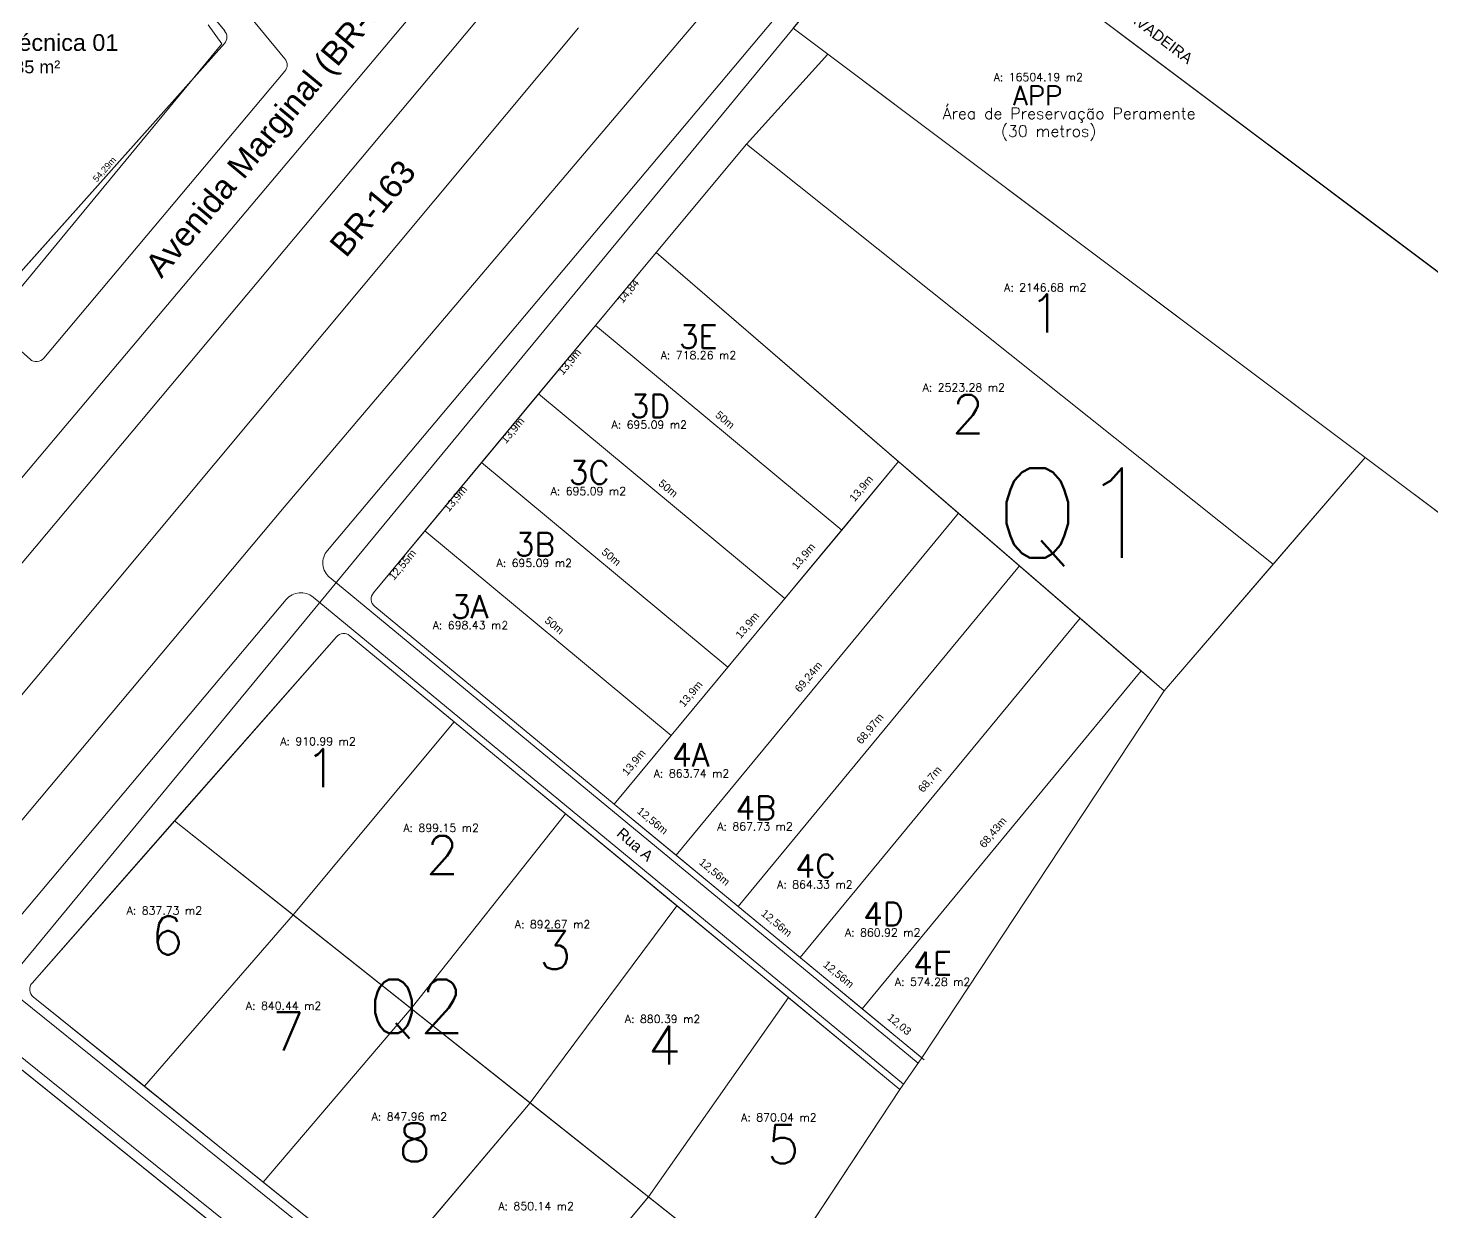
# Model space of a CAD drawing. Header units: metres. Extents: x 3808 to 8215, y 2374 to 6187.
# Drawn here: x 5863.4 to 6082.6, y 3297.6 to 3482.5 of the extents above; entities that cross this region are included whole.
import ezdxf
from ezdxf.enums import TextEntityAlignment as Align

# ---------------------------------------------------------------- set-up
doc = ezdxf.new("R2010")
doc.units = ezdxf.units.M
doc.linetypes.add('DASHDOTTED', pattern=[0.2, 0.1, -0.05, 0, -0.05])
for name, color, linetype in [('0 - MEIO FIO 2', 251, 'Continuous'), ('Calçada', 8, 'Continuous'), ('COTAS', 7, 'Continuous'), ('Destinação', 7, 'Continuous'), ('ESPECARQ', 7, 'Continuous'), ('Nome das Ruas', 7, 'Continuous'), ('Nº. quadra', 7, 'Continuous'), ('Poligonal_1a_Ordem', 7, 'Continuous'), ('quadras', 7, 'Continuous'), ('Quadras_Identificação', 7, 'Continuous'), ('REG60-100', 7, 'Continuous'), ('UNIDADE', 7, 'Continuous')]:
    doc.layers.add(name, color=color, linetype=linetype)
for name, color, linetype, lineweight in [('EL', 40, 'Continuous', 5), ('Lotes_Boundary', 7, 'Continuous', 30), ('MF', 32, 'Continuous', 30), ('Nome_Ruas', 7, 'Continuous', 0)]:
    doc.layers.add(name, color=color, linetype=linetype, lineweight=lineweight)
doc.layers.get('UNIDADE').off()
doc.styles.add('Arial', font='arial.ttf')
doc.styles.add('REGUA100', font='arial.ttf')
doc.styles.add('REGUA60', font='romans.shx', dxfattribs={"width": 1.4})
doc.dimstyles.new('Arqui_3D', dxfattribs={"dimtxt": 1.2, "dimasz": 2.5, "dimexe": 2, "dimexo": 3, "dimgap": 0.98, "dimtad": 1, "dimtoh": 1, "dimrnd": 0.005, "dimtxsty": 'Arial', "dimblk": 'NONE', "dimcen": 0, "dimdle": 4, "dimse1": 1, "dimse2": 1, "dimsd1": 1, "dimsd2": 1, "dimclrt": 256, "dimaunit": 1, "dimadec": 0, "dimazin": 0, "dimtfac": 1, "dimtmove": 2, "dimatfit": 2, "dimldrblk": 'NONE', "dimfxl": 1, "dimtolj": 1, "dimtzin": 0, "dimarcsym": 0})
doc.dimstyles.new('Copy(2) of ISO-25', dxfattribs={"dimtxt": 1, "dimasz": 2.5, "dimexe": 1.25, "dimexo": 0.625, "dimgap": 0.2, "dimtad": 1, "dimtoh": 1, "dimlfac": 1, "dimzin": 1, "dimtxsty": 'Arial', "dimblk": 'NONE', "dimcen": 0, "dimse1": 1, "dimse2": 1, "dimsd1": 1, "dimsd2": 1, "dimclrt": 256, "dimaunit": 1, "dimadec": 3, "dimazin": 0, "dimtfac": 1, "dimtmove": 0, "dimatfit": 3, "dimldrblk": 'NONE', "dimfxl": 1, "dimtolj": 1, "dimtzin": 0, "dimarcsym": 0})

# ---------------------------------------------------------------- blocks, each defined once
blk = doc.blocks.new('*D8037')
at = {"layer": 'Defpoints', "color": 0, "linetype": 'Continuous', "transparency": 16777216}
for p in [(5894.01, 3480.06), (5894.01, 3480.06), (5857.87, 3439.54)]:
    blk.add_point(p, dxfattribs=at)
at = {"layer": 'COTAS', "linetype": 'Continuous', "lineweight": 5, "transparency": 16777216, "insert": (5875.34, 3460.33), "char_height": 1, "attachment_point": 5, "rotation": 48.2634, "style": 'Arial'}
blk.add_mtext('\\A1;54,29m', dxfattribs=at)
blk = doc.blocks.new('_None')
blk = doc.blocks.new('*D8040')
at = {"layer": 'Defpoints', "color": 0, "linetype": 'Continuous', "transparency": 16777216}
for p in [(5863.37, 3519.31), (5894.05, 3482.01), (5892.36, 3480.62)]:
    blk.add_point(p, dxfattribs=at)
at = {"layer": 'COTAS', "linetype": 'Continuous', "lineweight": 5, "transparency": 16777216, "insert": (5877.64, 3499.78), "char_height": 1, "attachment_point": 5, "rotation": 309.4393, "style": 'Arial'}
blk.add_mtext('\\A1;48,30m', dxfattribs=at)
blk = doc.blocks.new('INDUNI1')
at = {"color": 0, "lineweight": 0, "style": 'REGUA100', "width": 1.4, "flags": 8}
for tag, p in [('NOME1', (0, 0)), ('NOME2', (0, -4.3))]:
    blk.add_attdef(tag, text='', height=2.5, dxfattribs=at).set_placement(p, align=Align.CENTER)
at = {"layer": 'ESPECARQ', "color": 3, "lineweight": 0, "style": 'REGUA60', "width": 1.4}
blk.add_attdef('AREA', text='', height=25, dxfattribs=at).set_placement((0, -7.8), align=Align.CENTER)
at = {"layer": 'ESPECARQ', "lineweight": 0, "style": 'REGUA60', "width": 1.4, "flags": 8}
for tag, p in [('REVPAR', (0, -12.8)), ('PEDIR', (0, -15.3)), ('PISO', (0, -10.3))]:
    blk.add_attdef(tag, text='', height=1.5, dxfattribs=at).set_placement(p, align=Align.CENTER)
blk = doc.blocks.new('*D10836')
at = {"layer": 'Defpoints', "color": 0, "transparency": 16777216}
for p in [(5925.3, 3403.93), (5927.21, 3402.35), (5917.28, 3394.28)]:
    blk.add_point(p, dxfattribs=at)
at = {"layer": 'Lotes_Boundary', "lineweight": 5, "transparency": 16777216, "insert": (5921.89, 3398.6), "char_height": 1.2, "attachment_point": 5, "rotation": 50.2962, "style": 'Arial'}
blk.add_mtext('\\A1;12,55m', dxfattribs=at)
blk = doc.blocks.new('*D10837')
at = {"layer": 'Defpoints', "color": 0, "transparency": 16777216}
for p in [(5934.18, 3414.63), (5935.92, 3413.18), (5925.3, 3403.93)]:
    blk.add_point(p, dxfattribs=at)
at = {"layer": 'Lotes_Boundary', "lineweight": 5, "transparency": 16777216, "insert": (5930.17, 3408.92), "char_height": 1.2, "attachment_point": 5, "rotation": 50.2962, "style": 'Arial'}
blk.add_mtext('\\A1;13,9m', dxfattribs=at)
blk = doc.blocks.new('*D10838')
at = {"layer": 'Defpoints', "color": 0, "transparency": 16777216}
for p in [(5943.06, 3425.33), (5944.84, 3423.85), (5934.18, 3414.63)]:
    blk.add_point(p, dxfattribs=at)
at = {"layer": 'Lotes_Boundary', "lineweight": 5, "transparency": 16777216, "insert": (5939.09, 3419.58), "char_height": 1.2, "attachment_point": 5, "rotation": 50.2962, "style": 'Arial'}
blk.add_mtext('\\A1;13,9m', dxfattribs=at)
blk = doc.blocks.new('*D10839')
at = {"layer": 'Defpoints', "color": 0, "transparency": 16777216}
for p in [(5951.94, 3436.02), (5953.72, 3434.54), (5943.06, 3425.33)]:
    blk.add_point(p, dxfattribs=at)
at = {"layer": 'Lotes_Boundary', "lineweight": 5, "transparency": 16777216, "insert": (5947.97, 3430.28), "char_height": 1.2, "attachment_point": 5, "rotation": 50.2962, "style": 'Arial'}
blk.add_mtext('\\A1;13,9m', dxfattribs=at)
blk = doc.blocks.new('*D10840')
at = {"layer": 'Defpoints', "color": 0, "transparency": 16777216}
for p in [(5961.41, 3447.43), (5963.2, 3445.94), (5951.94, 3436.02)]:
    blk.add_point(p, dxfattribs=at)
at = {"layer": 'Lotes_Boundary', "lineweight": 5, "transparency": 16777216, "insert": (5957.16, 3441.32), "char_height": 1.2, "attachment_point": 5, "rotation": 50.2962, "style": 'Arial'}
blk.add_mtext('\\A1;14,84', dxfattribs=at)
blk = doc.blocks.new('*D10841')
at = {"layer": 'Defpoints', "color": 0, "transparency": 16777216}
for p in [(5963.76, 3371.99), (5954.88, 3361.3), (5954.88, 3361.3)]:
    blk.add_point(p, dxfattribs=at)
at = {"layer": 'Lotes_Boundary', "lineweight": 5, "transparency": 16777216, "insert": (5958.02, 3367.73), "char_height": 1.2, "attachment_point": 5, "rotation": 50.2962, "style": 'Arial'}
blk.add_mtext('\\A1;13,9m', dxfattribs=at)
blk = doc.blocks.new('*D10842')
at = {"layer": 'Defpoints', "color": 0, "transparency": 16777216}
for p in [(5972.65, 3382.69), (5963.76, 3371.99), (5963.76, 3371.99)]:
    blk.add_point(p, dxfattribs=at)
at = {"layer": 'Lotes_Boundary', "lineweight": 5, "transparency": 16777216, "insert": (5966.9, 3378.43), "char_height": 1.2, "attachment_point": 5, "rotation": 50.2962, "style": 'Arial'}
blk.add_mtext('\\A1;13,9m', dxfattribs=at)
blk = doc.blocks.new('*D10843')
at = {"layer": 'Defpoints', "color": 0, "transparency": 16777216}
for p in [(5981.53, 3393.38), (5972.62, 3382.71), (5972.65, 3382.69)]:
    blk.add_point(p, dxfattribs=at)
at = {"layer": 'Lotes_Boundary', "lineweight": 5, "transparency": 16777216, "insert": (5975.75, 3389.14), "char_height": 1.2, "attachment_point": 5, "rotation": 50.2962, "style": 'Arial'}
blk.add_mtext('\\A1;13,9m', dxfattribs=at)
blk = doc.blocks.new('*D10844')
at = {"layer": 'Defpoints', "color": 0, "transparency": 16777216}
for p in [(5990.41, 3404.08), (5981.39, 3393.5), (5981.53, 3393.38)]:
    blk.add_point(p, dxfattribs=at)
at = {"layer": 'Lotes_Boundary', "lineweight": 5, "transparency": 16777216, "insert": (5984.52, 3399.93), "char_height": 1.2, "attachment_point": 5, "rotation": 50.2962, "style": 'Arial'}
blk.add_mtext('\\A1;13,9m', dxfattribs=at)
blk = doc.blocks.new('*D10845')
at = {"layer": 'Defpoints', "color": 0, "transparency": 16777216}
for p in [(5999.29, 3414.78), (5990.41, 3404.08), (5990.41, 3404.08)]:
    blk.add_point(p, dxfattribs=at)
at = {"layer": 'Lotes_Boundary', "lineweight": 5, "transparency": 16777216, "insert": (5993.54, 3410.51), "char_height": 1.2, "attachment_point": 5, "rotation": 50.2962, "style": 'Arial'}
blk.add_mtext('\\A1;13,9m', dxfattribs=at)
blk = doc.blocks.new('*D10846')
at = {"layer": 'Defpoints', "color": 0, "transparency": 16777216}
for p in [(5954.88, 3361.3), (5954.88, 3361.3), (5964.57, 3353.31)]:
    blk.add_point(p, dxfattribs=at)
at = {"layer": 'Lotes_Boundary', "lineweight": 5, "transparency": 16777216, "insert": (5960.81, 3358.61), "char_height": 1.2, "attachment_point": 5, "rotation": 320.4714, "style": 'Arial'}
blk.add_mtext('\\A1;12,56m', dxfattribs=at)
blk = doc.blocks.new('*D10847')
at = {"layer": 'Defpoints', "color": 0, "transparency": 16777216}
for p in [(5964.57, 3353.31), (5974.25, 3345.31), (5974.25, 3345.31)]:
    blk.add_point(p, dxfattribs=at)
at = {"layer": 'Lotes_Boundary', "lineweight": 5, "transparency": 16777216, "insert": (5970.49, 3350.62), "char_height": 1.2, "attachment_point": 5, "rotation": 320.4714, "style": 'Arial'}
blk.add_mtext('\\A1;12,56m', dxfattribs=at)
blk = doc.blocks.new('*D10848')
at = {"layer": 'Defpoints', "color": 0, "transparency": 16777216}
for p in [(5974.25, 3345.31), (5974.25, 3345.31), (5983.94, 3337.32)]:
    blk.add_point(p, dxfattribs=at)
at = {"layer": 'Lotes_Boundary', "lineweight": 5, "transparency": 16777216, "insert": (5980.18, 3342.63), "char_height": 1.2, "attachment_point": 5, "rotation": 320.4714, "style": 'Arial'}
blk.add_mtext('\\A1;12,56m', dxfattribs=at)
blk = doc.blocks.new('*D10849')
at = {"layer": 'Defpoints', "color": 0, "transparency": 16777216}
for p in [(5983.94, 3337.32), (5983.94, 3337.32), (5993.62, 3329.33)]:
    blk.add_point(p, dxfattribs=at)
at = {"layer": 'Lotes_Boundary', "lineweight": 5, "transparency": 16777216, "insert": (5989.86, 3334.64), "char_height": 1.2, "attachment_point": 5, "rotation": 320.4714, "style": 'Arial'}
blk.add_mtext('\\A1;12,56m', dxfattribs=at)
blk = doc.blocks.new('*D10850')
at = {"layer": 'Defpoints', "color": 0, "transparency": 16777216}
for p in [(5993.62, 3329.33), (6002.91, 3321.68), (6002.91, 3321.67)]:
    blk.add_point(p, dxfattribs=at)
at = {"layer": 'Lotes_Boundary', "lineweight": 5, "transparency": 16777216, "insert": (5999.35, 3326.82), "char_height": 1.2, "attachment_point": 5, "rotation": 320.4714, "style": 'Arial'}
blk.add_mtext('\\A1;12,03', dxfattribs=at)
blk = doc.blocks.new('*D10851')
at = {"layer": 'Defpoints', "color": 0, "transparency": 16777216}
for p in [(6037.18, 3382.11), (5993.62, 3329.33), (5993.62, 3329.33)]:
    blk.add_point(p, dxfattribs=at)
at = {"layer": 'Lotes_Boundary', "lineweight": 5, "transparency": 16777216, "insert": (6014.09, 3356.8), "char_height": 1.2, "attachment_point": 5, "rotation": 50.4714, "style": 'Arial'}
blk.add_mtext('\\A1;68,43m', dxfattribs=at)
blk = doc.blocks.new('*D10852')
at = {"layer": 'Defpoints', "color": 0, "transparency": 16777216}
for p in [(6027.41, 3390.52), (6027.66, 3390.31), (5983.94, 3337.32)]:
    blk.add_point(p, dxfattribs=at)
at = {"layer": 'Lotes_Boundary', "lineweight": 5, "transparency": 16777216, "insert": (6004.24, 3365.11), "char_height": 1.2, "attachment_point": 5, "rotation": 50.4714, "style": 'Arial'}
blk.add_mtext('\\A1;68,7m', dxfattribs=at)
blk = doc.blocks.new('*D10853')
at = {"layer": 'Defpoints', "color": 0, "transparency": 16777216}
for p in [(6018.15, 3398.51), (6018.15, 3398.51), (5974.25, 3345.31)]:
    blk.add_point(p, dxfattribs=at)
at = {"layer": 'Lotes_Boundary', "lineweight": 5, "transparency": 16777216, "insert": (5994.89, 3373), "char_height": 1.2, "attachment_point": 5, "rotation": 50.4714, "style": 'Arial'}
blk.add_mtext('\\A1;68,97m', dxfattribs=at)
blk = doc.blocks.new('*D10854')
at = {"layer": 'Defpoints', "color": 0, "transparency": 16777216}
for p in [(6008.64, 3406.71), (5964.57, 3353.31), (5964.57, 3353.31)]:
    blk.add_point(p, dxfattribs=at)
at = {"layer": 'Lotes_Boundary', "lineweight": 5, "transparency": 16777216, "insert": (5985.29, 3381.09), "char_height": 1.2, "attachment_point": 5, "rotation": 50.4714, "style": 'Arial'}
blk.add_mtext('\\A1;69,24m', dxfattribs=at)
blk = doc.blocks.new('*D10855')
at = {"layer": 'Defpoints', "color": 0, "transparency": 16777216}
for p in [(5925.3, 3403.93), (5925.3, 3403.93), (5963.76, 3371.99)]:
    blk.add_point(p, dxfattribs=at)
at = {"layer": 'Lotes_Boundary', "lineweight": 5, "transparency": 16777216, "insert": (5945.55, 3389.19), "char_height": 1.2, "attachment_point": 5, "rotation": 320.2962, "style": 'Arial'}
blk.add_mtext('\\A1;50m', dxfattribs=at)
blk = doc.blocks.new('*D10856')
at = {"layer": 'Defpoints', "color": 0, "transparency": 16777216}
for p in [(5934.18, 3414.63), (5934.18, 3414.63), (5972.65, 3382.69)]:
    blk.add_point(p, dxfattribs=at)
at = {"layer": 'Lotes_Boundary', "lineweight": 5, "transparency": 16777216, "insert": (5954.43, 3399.88), "char_height": 1.2, "attachment_point": 5, "rotation": 320.2962, "style": 'Arial'}
blk.add_mtext('\\A1;50m', dxfattribs=at)
blk = doc.blocks.new('*D10857')
at = {"layer": 'Defpoints', "color": 0, "transparency": 16777216}
for p in [(5943.06, 3425.33), (5981.53, 3393.38), (5981.53, 3393.38)]:
    blk.add_point(p, dxfattribs=at)
at = {"layer": 'Lotes_Boundary', "lineweight": 5, "transparency": 16777216, "insert": (5963.31, 3410.58), "char_height": 1.2, "attachment_point": 5, "rotation": 320.2962, "style": 'Arial'}
blk.add_mtext('\\A1;50m', dxfattribs=at)
blk = doc.blocks.new('*D10858')
at = {"layer": 'Defpoints', "color": 0, "transparency": 16777216}
for p in [(5951.94, 3436.02), (5990.41, 3404.08), (5990.41, 3404.08)]:
    blk.add_point(p, dxfattribs=at)
at = {"layer": 'Lotes_Boundary', "lineweight": 5, "transparency": 16777216, "insert": (5972.19, 3421.28), "char_height": 1.2, "attachment_point": 5, "rotation": 320.2962, "style": 'Arial'}
blk.add_mtext('\\A1;50m', dxfattribs=at)

msp = doc.modelspace()

# ---------------------------------------------------------------- linework, layer by layer
at = {"layer": '0 - MEIO FIO 2', "lineweight": 5}
for p, q in [((6082.079, 3618.974), (5965.981, 3481.458)), ((5936.624, 3500.401), (5679.736, 3195.508)), ((5943.249, 3495.36), (5687.968, 3190.876)), ((5949.317, 3482.471), (5706.177, 3191.329)), ((5893.597, 3479.992), (5891.494, 3482.983)), ((5965.981, 3481.458), (5903.354, 3407.631)), ((5860.305, 3439.587), (5893.597, 3479.992)), ((5903.354, 3407.631), (5722.908, 3192.553))]:
    msp.add_line(p, q, dxfattribs=at)
at = {"layer": 'Calçada', "linetype": 'Continuous', "lineweight": 5}
for p, q in [((5870.15, 3518.15), (5903.469, 3477.644)), ((5903.459, 3475.726), (5865.808, 3430.901)), ((5863.667, 3430.742), (5823.782, 3465.974))]:
    msp.add_line(p, q, dxfattribs=at)
for centre, start, end in [((5902.311, 3476.691), 319.971, 39.43928), ((5864.66, 3431.866), 228.54372, 319.971)]:
    msp.add_arc(centre, 1.5, start, end, dxfattribs=at)
at = {"layer": 'EL', "linetype": 'Continuous', "lineweight": 5}
for p, q in [((6091.8, 3438.173), (6008.418, 3500.743)), ((5975.529, 3464.314), (5988.232, 3478.384)), ((5961.411, 3447.429), (5975.529, 3464.314)), ((5975.529, 3464.314), (6057.805, 3398.74)), ((5917.279, 3394.279), (5961.411, 3447.429)), ((5961.411, 3447.429), (6040.785, 3378.999)), ((5954.884, 3361.298), (5999.287, 3414.775)), ((6072.166, 3415.399), (6040.785, 3378.999)), ((5863.976, 3333.346), (5911.525, 3387.414)), ((5999.489, 3316.712), (5913.606, 3387.58)), ((6002.913, 3321.678), (6040.785, 3378.999)), ((5904.747, 3343.992), (5929.886, 3374.146)), ((6003.308, 3321.34), (5954.884, 3361.298)), ((5978.762, 3285.296), (5886.244, 3358.666)), ((5947.287, 3359.788), (5923.173, 3329.38)), ((5941.754, 3314.644), (5964.687, 3345.429)), ((5955.807, 3257.454), (5864.162, 3331.187)), ((5982.088, 3331.07), (5960.258, 3299.97)), ((5999.232, 3209.682), (5857.769, 3323.495)), ((6002.913, 3321.678), (5999.489, 3316.712)), ((5999.489, 3316.712), (5978.762, 3285.296))]:
    msp.add_line(p, q, dxfattribs=at)
at = {"layer": 'EL', "lineweight": 5}
for p, q in [((6072.166, 3415.399), (5988.232, 3478.384)), ((5990.407, 3404.08), (5951.939, 3436.021)), ((5981.526, 3393.384), (5943.058, 3425.325)), ((5972.645, 3382.689), (5934.177, 3414.63)), ((6072.166, 3415.399), (6182.975, 3332.247)), ((6008.639, 3406.713), (5964.569, 3353.306)), ((5963.764, 3371.993), (5925.297, 3403.934)), ((6018.151, 3398.513), (5974.253, 3345.315)), ((5954.884, 3361.298), (5917.479, 3392.164)), ((6027.663, 3390.312), (5983.938, 3337.323)), ((6037.176, 3382.111), (5993.623, 3329.331)), ((5881.514, 3317.226), (5904.747, 3343.992)), ((5900.087, 3302.283), (5923.173, 3329.38)), ((5918.66, 3287.34), (5941.754, 3314.644)), ((5937.234, 3272.397), (5960.258, 3299.97))]:
    msp.add_line(p, q, dxfattribs=at)
at = {"layer": 'EL', "linetype": 'Continuous', "lineweight": 5}
for centre, start, end in [((5918.433, 3393.321), 140.29618, 230.47145), ((5912.652, 3386.423), 50.47145, 138.67032), ((5865.103, 3332.355), 138.67032, 231.18154)]:
    msp.add_arc(centre, 1.5, start, end, dxfattribs=at)
at = {"layer": 'Lotes_Boundary', "lineweight": 5, "flags": 128}
for points in [[(6091.8, 3438.173), (6008.418, 3500.743), (6001.937, 3505.607), (5982.83, 3482.438), (6182.975, 3332.247), (6269.086, 3281.856), (6361.302, 3210.596), (6439.682, 3212.987), (6471.572, 3243.974), (6371.137, 3240.91), (6285.904, 3306.774), (6199.609, 3357.272)], [(5988.232, 3478.384), (5975.529, 3464.314), (6057.805, 3398.74), (6072.166, 3415.399)], [(5990.407, 3404.08), (5999.287, 3414.775), (5961.411, 3447.429), (5951.939, 3436.021)], [(5951.939, 3436.021), (5943.058, 3425.325), (5981.526, 3393.384), (5990.407, 3404.08)], [(5943.058, 3425.325), (5934.177, 3414.63), (5972.645, 3382.689), (5981.526, 3393.384)], [(5934.177, 3414.63), (5925.297, 3403.934), (5963.764, 3371.993), (5972.645, 3382.689)], [(6008.639, 3406.713), (5999.287, 3414.775), (5990.407, 3404.08), (5981.526, 3393.384), (5972.645, 3382.689), (5963.764, 3371.993), (5954.884, 3361.298), (5964.569, 3353.306)], [(6208.226, 3208.707), (6353.363, 3109.036), (6375.782, 3150.897), (6439.682, 3212.987), (6361.302, 3210.596), (6269.086, 3281.856), (6182.975, 3332.247), (6072.166, 3415.399), (6057.805, 3398.74), (6040.785, 3378.999), (6002.908, 3321.67), (6002.908, 3321.67), (5999.489, 3316.712), (5978.762, 3285.296), (5955.807, 3257.454), (6006.865, 3216.705), (6149.411, 3098.885)], [(6018.151, 3398.513), (6008.639, 3406.713), (5964.569, 3353.306), (5974.253, 3345.315)], [(6027.663, 3390.312), (6018.151, 3398.513), (5974.253, 3345.315), (5983.938, 3337.323)], [(6037.176, 3382.111), (6027.663, 3390.312), (5983.938, 3337.323), (5993.623, 3329.331)], [(6040.785, 3378.999), (6037.176, 3382.111), (5993.623, 3329.331), (6002.908, 3321.67), (6002.913, 3321.678)], [(5929.886, 3374.146), (5904.747, 3343.992), (5923.173, 3329.38), (5947.287, 3359.788)], [(5964.687, 3345.429), (5947.287, 3359.788), (5923.173, 3329.38), (5941.754, 3314.644)], [(5982.088, 3331.07), (5964.687, 3345.429), (5941.754, 3314.644), (5960.258, 3299.97)], [(5904.747, 3343.992), (5881.514, 3317.226), (5900.087, 3302.283), (5923.173, 3329.38)], [(5999.489, 3316.712), (5982.088, 3331.07), (5960.258, 3299.97), (5978.762, 3285.296)], [(5923.173, 3329.38), (5900.087, 3302.283), (5918.66, 3287.34), (5941.754, 3314.644)], [(5941.754, 3314.644), (5918.66, 3287.34), (5937.234, 3272.397), (5960.258, 3299.97)], [(5960.258, 3299.97), (5937.234, 3272.397), (5955.807, 3257.454), (5978.762, 3285.296)]]:
    msp.add_lwpolyline(points, close=True, dxfattribs=at)
for points in [[(5925.297, 3403.934), (5917.279, 3394.279, 0.4151256), (5917.479, 3392.164), (5954.884, 3361.298), (5963.764, 3371.993)], [(5929.886, 3374.146), (5913.606, 3387.58, 0.405036), (5911.525, 3387.414), (5886.244, 3358.666), (5904.747, 3343.992)], [(5904.747, 3343.992), (5886.244, 3358.666), (5863.976, 3333.346, 0.4271139), (5864.162, 3331.187), (5881.514, 3317.226)], [(5999.457, 3207.568, 0.4153138), (5999.232, 3209.682), (5857.769, 3323.495, 0.4118698), (5855.668, 3323.276), (5792.698, 3246.282), (5869.563, 3182.299), (5934.883, 3127.925)]]:
    msp.add_lwpolyline(points, format="xyb", close=True, dxfattribs=at)
at = {"layer": 'MF', "linetype": 'Continuous', "lineweight": 5}
for p, q in [((5910.091, 3400.889), (6003.925, 3512.509)), ((6002.338, 3320.844), (5910.478, 3396.644)), ((6000.059, 3317.538), (5907.861, 3393.617)), ((5857.613, 3338.464), (5903.656, 3393.234)), ((5954.866, 3256.285), (5858.029, 3334.196)), ((5950.504, 3250.811), (5853.423, 3328.918))]:
    msp.add_line(p, q, dxfattribs=at)
for centre, start, end in [((5912.387, 3398.958), 139.94781, 230.47145), ((5905.952, 3391.303), 50.47145, 139.94781)]:
    msp.add_arc(centre, 3, start, end, dxfattribs=at)
at = {"layer": 'Poligonal_1a_Ordem', "linetype": 'Continuous', "lineweight": 5}
for p, q in [((6001.937, 3505.607), (5828.224, 3294.956)), ((6199.609, 3357.272), (6001.937, 3505.607))]:
    msp.add_line(p, q, dxfattribs=at)
at = {"layer": 'Poligonal_1a_Ordem', "linetype": 'DASHDOTTED', "lineweight": 5, "ltscale": 700}
msp.add_line((6182.975, 3332.247), (5982.83, 3482.438), dxfattribs=at)
at = {"layer": 'quadras', "linetype": 'Continuous', "lineweight": 5}
for p, q in [((5894.053, 3482.007), (5863.372, 3519.307)), ((5857.869, 3439.541), (5894.014, 3480.056))]:
    msp.add_line(p, q, dxfattribs=at)
at = {"layer": 'quadras', "linetype": 'Continuous', "lineweight": 5, "flags": 128}
for points in [[(5855.731, 3439.439, 0.4196437), (5857.869, 3439.541), (5894.014, 3480.056, 0.3697915), (5894.053, 3482.007), (5863.372, 3519.307, 0.471901), (5861.056, 3519.308), (5822.304, 3472.316, 0.3975099), (5822.442, 3470.261)], [(5894.014, 3480.056, 0.3697915), (5894.053, 3482.007), (5863.372, 3519.307, 0.471901), (5861.056, 3519.308), (5822.304, 3472.316, 0.3975099), (5822.442, 3470.261), (5855.731, 3439.439, 0.4196437), (5857.869, 3439.541)]]:
    msp.add_lwpolyline(points, format="xyb", close=True, dxfattribs=at)
at = {"layer": 'quadras', "linetype": 'Continuous', "lineweight": 5}
msp.add_arc((5892.894, 3481.054), 1.5, 318.26341, 39.43928, dxfattribs=at)

# ---------------------------------------------------------------- block references
at = {"layer": 'UNIDADE', "lineweight": 5}
ref = msp.add_blockref('INDUNI1', (6021.104, 3474.575), dxfattribs=dict(at, xscale=0.05, yscale=0.05, zscale=0.05))
ref.add_attrib('AREA', 'A: 16504.19 m2', dxfattribs={"layer": 'ESPECARQ', "color": 3, "lineweight": 0, "height": 1.25, "style": 'REGUA60'}).set_placement((6021.104, 3474.184), align=Align.CENTER)
ref = msp.add_blockref('INDUNI1', (6022.2, 3441.718), dxfattribs=dict(at, xscale=0.05, yscale=0.05, zscale=0.05))
ref.add_attrib('AREA', 'A: 2146.68 m2', dxfattribs={"layer": 'ESPECARQ', "color": 3, "lineweight": 0, "height": 1.25, "style": 'REGUA60'}).set_placement((6022.2, 3441.327), align=Align.CENTER)
ref = msp.add_blockref('INDUNI1', (5968.039, 3431.144), dxfattribs=dict(at, xscale=0.05, yscale=0.05, zscale=0.05))
ref.add_attrib('AREA', 'A: 718.26 m2', dxfattribs={"layer": 'ESPECARQ', "color": 3, "lineweight": 0, "height": 1.25, "style": 'REGUA60'}).set_placement((5968.039, 3430.753), align=Align.CENTER)
ref = msp.add_blockref('INDUNI1', (6009.471, 3426.114), dxfattribs=dict(at, xscale=0.05, yscale=0.05, zscale=0.05))
ref.add_attrib('AREA', 'A: 2523.28 m2', dxfattribs={"layer": 'ESPECARQ', "color": 3, "lineweight": 0, "height": 1.25, "style": 'REGUA60'}).set_placement((6009.471, 3425.724), align=Align.CENTER)
ref = msp.add_blockref('INDUNI1', (5960.358, 3420.303), dxfattribs=dict(at, xscale=0.05, yscale=0.05, zscale=0.05))
ref.add_attrib('AREA', 'A: 695.09 m2', dxfattribs={"layer": 'ESPECARQ', "color": 3, "lineweight": 0, "height": 1.25, "style": 'REGUA60'}).set_placement((5960.358, 3419.913), align=Align.CENTER)
ref = msp.add_blockref('INDUNI1', (5950.849, 3409.927), dxfattribs=dict(at, xscale=0.05, yscale=0.05, zscale=0.05))
ref.add_attrib('AREA', 'A: 695.09 m2', dxfattribs={"layer": 'ESPECARQ', "color": 3, "lineweight": 0, "height": 1.25, "style": 'REGUA60'}).set_placement((5950.849, 3409.536), align=Align.CENTER)
ref = msp.add_blockref('INDUNI1', (5942.4, 3398.702), dxfattribs=dict(at, xscale=0.05, yscale=0.05, zscale=0.05))
ref.add_attrib('AREA', 'A: 695.09 m2', dxfattribs={"layer": 'ESPECARQ', "color": 3, "lineweight": 0, "height": 1.25, "style": 'REGUA60'}).set_placement((5942.4, 3398.311), align=Align.CENTER)
ref = msp.add_blockref('INDUNI1', (5932.433, 3388.977), dxfattribs=dict(at, xscale=0.05, yscale=0.05, zscale=0.05))
ref.add_attrib('AREA', 'A: 698.43 m2', dxfattribs={"layer": 'ESPECARQ', "color": 3, "lineweight": 0, "height": 1.25, "style": 'REGUA60'}).set_placement((5932.433, 3388.586), align=Align.CENTER)
ref = msp.add_blockref('INDUNI1', (5908.633, 3370.852), dxfattribs=dict(at, xscale=0.05, yscale=0.05, zscale=0.05))
ref.add_attrib('AREA', 'A: 910.99 m2', dxfattribs={"layer": 'ESPECARQ', "color": 3, "lineweight": 0, "height": 1.25, "style": 'REGUA60'}).set_placement((5908.633, 3370.461), align=Align.CENTER)
ref = msp.add_blockref('INDUNI1', (5966.954, 3365.844), dxfattribs=dict(at, xscale=0.05, yscale=0.05, zscale=0.05))
ref.add_attrib('AREA', 'A: 863.74 m2', dxfattribs={"layer": 'ESPECARQ', "color": 3, "lineweight": 0, "height": 1.25, "style": 'REGUA60'}).set_placement((5966.954, 3365.454), align=Align.CENTER)
ref = msp.add_blockref('INDUNI1', (5927.851, 3357.345), dxfattribs=dict(at, xscale=0.05, yscale=0.05, zscale=0.05))
ref.add_attrib('AREA', 'A: 899.15 m2', dxfattribs={"layer": 'ESPECARQ', "color": 3, "lineweight": 0, "height": 1.25, "style": 'REGUA60'}).set_placement((5927.851, 3356.954), align=Align.CENTER)
ref = msp.add_blockref('INDUNI1', (5976.87, 3357.571), dxfattribs=dict(at, xscale=0.05, yscale=0.05, zscale=0.05))
ref.add_attrib('AREA', 'A: 867.73 m2', dxfattribs={"layer": 'ESPECARQ', "color": 3, "lineweight": 0, "height": 1.25, "style": 'REGUA60'}).set_placement((5976.87, 3357.18), align=Align.CENTER)
ref = msp.add_blockref('INDUNI1', (5986.221, 3348.503), dxfattribs=dict(at, xscale=0.05, yscale=0.05, zscale=0.05))
ref.add_attrib('AREA', 'A: 864.33 m2', dxfattribs={"layer": 'ESPECARQ', "color": 3, "lineweight": 0, "height": 1.25, "style": 'REGUA60'}).set_placement((5986.221, 3348.112), align=Align.CENTER)
ref = msp.add_blockref('INDUNI1', (5884.637, 3344.438), dxfattribs=dict(at, xscale=0.05, yscale=0.05, zscale=0.05))
ref.add_attrib('AREA', 'A: 837.73 m2', dxfattribs={"layer": 'ESPECARQ', "color": 3, "lineweight": 0, "height": 1.25, "style": 'REGUA60'}).set_placement((5884.637, 3344.047), align=Align.CENTER)
ref = msp.add_blockref('INDUNI1', (5945.257, 3342.289), dxfattribs=dict(at, xscale=0.05, yscale=0.05, zscale=0.05))
ref.add_attrib('AREA', 'A: 892.67 m2', dxfattribs={"layer": 'ESPECARQ', "color": 3, "lineweight": 0, "height": 1.25, "style": 'REGUA60'}).set_placement((5945.257, 3341.898), align=Align.CENTER)
ref = msp.add_blockref('INDUNI1', (5996.812, 3341), dxfattribs=dict(at, xscale=0.05, yscale=0.05, zscale=0.05))
ref.add_attrib('AREA', 'A: 860.92 m2', dxfattribs={"layer": 'ESPECARQ', "color": 3, "lineweight": 0, "height": 1.25, "style": 'REGUA60'}).set_placement((5996.812, 3340.609), align=Align.CENTER)
ref = msp.add_blockref('INDUNI1', (6004.61, 3333.304), dxfattribs=dict(at, xscale=0.05, yscale=0.05, zscale=0.05))
ref.add_attrib('AREA', 'A: 574.28 m2', dxfattribs={"layer": 'ESPECARQ', "color": 3, "lineweight": 0, "height": 1.25, "style": 'REGUA60'}).set_placement((6004.61, 3332.913), align=Align.CENTER)
ref = msp.add_blockref('INDUNI1', (5903.258, 3329.568), dxfattribs=dict(at, xscale=0.05, yscale=0.05, zscale=0.05))
ref.add_attrib('AREA', 'A: 840.44 m2', dxfattribs={"layer": 'ESPECARQ', "color": 3, "lineweight": 0, "height": 1.25, "style": 'REGUA60'}).set_placement((5903.258, 3329.178), align=Align.CENTER)
ref = msp.add_blockref('INDUNI1', (5962.442, 3327.503), dxfattribs=dict(at, xscale=0.05, yscale=0.05, zscale=0.05))
ref.add_attrib('AREA', 'A: 880.39 m2', dxfattribs={"layer": 'ESPECARQ', "color": 3, "lineweight": 0, "height": 1.25, "style": 'REGUA60'}).set_placement((5962.442, 3327.112), align=Align.CENTER)
ref = msp.add_blockref('INDUNI1', (5922.897, 3312.255), dxfattribs=dict(at, xscale=0.05, yscale=0.05, zscale=0.05))
ref.add_attrib('AREA', 'A: 847.96 m2', dxfattribs={"layer": 'ESPECARQ', "color": 3, "lineweight": 0, "height": 1.25, "style": 'REGUA60'}).set_placement((5922.897, 3311.865), align=Align.CENTER)
ref = msp.add_blockref('INDUNI1', (5980.6, 3312.142), dxfattribs=dict(at, xscale=0.05, yscale=0.05, zscale=0.05))
ref.add_attrib('AREA', 'A: 870.04 m2', dxfattribs={"layer": 'ESPECARQ', "color": 3, "lineweight": 0, "height": 1.25, "style": 'REGUA60'}).set_placement((5980.6, 3311.751), align=Align.CENTER)
ref = msp.add_blockref('INDUNI1', (5942.693, 3298.294), dxfattribs=dict(at, xscale=0.05, yscale=0.05, zscale=0.05))
ref.add_attrib('AREA', 'A: 850.14 m2', dxfattribs={"layer": 'ESPECARQ', "color": 3, "lineweight": 0, "height": 1.25, "style": 'REGUA60'}).set_placement((5942.693, 3297.903), align=Align.CENTER)

# ---------------------------------------------------------------- texts
at = {"layer": 'Destinação', "lineweight": 5, "style": 'REGUA60'}
for s, height, p in [('APP', 3, (6017.147, 3470.414)), ('Área de Preservação Peramente', 1.8, (6006.167, 3468.228)), ('(30 metros)', 1.8, (6015.284, 3465.468))]:
    msp.add_text(s, height=height, dxfattribs=at).set_placement(p)
at = {"layer": 'Nome das Ruas', "lineweight": 5, "style": 'Arial'}
for s, height, p in [('Avenida Marginal (BR-163)', 3.68425, (5884.176, 3443.237, 190.804)), ('BR-163', 3.6842, (5912.991, 3446.45, 190.804))]:
    msp.add_text(s, height=height, rotation=50.27315, dxfattribs=at).set_placement(p)
at = {"layer": 'Nome_Ruas', "lineweight": 5, "style": 'Arial'}
for s, rotation, p in [('CANALDO  CÓRREGO LAVADEIRA', 322.64746, (6013.719, 3500.172)), ('Rua A', 319.02373, (5955.12, 3356.491))]:
    msp.add_text(s, height=1.68, rotation=rotation, dxfattribs=at).set_placement(p)
at = {"layer": 'Nº. quadra', "lineweight": 5, "style": 'Arial'}
msp.add_text('Reserva Técnica 01', height=2.60834, dxfattribs=at).set_placement((5845.043, 3478.895))
at = {"layer": 'Nº. quadra', "color": 1, "lineweight": 5, "style": 'Arial'}
msp.add_text('2.995,35 m²', height=2.0071, dxfattribs=at).set_placement((5853.413, 3475.388))
at = {"layer": 'Quadras_Identificação', "lineweight": 5, "style": 'REGUA60'}
for s, height, p in [('Q1', 14, (6014.367, 3399.765)), ('Q2', 8.4, (5916.46, 3325.5))]:
    msp.add_text(s, height=height, dxfattribs=at).set_placement(p)
at = {"layer": 'REG60-100', "lineweight": 5, "style": 'REGUA60'}
for s, height, p in [('1', 6, (6019.645, 3434.94)), ('3E', 3.6, (5964.99, 3432.482)), ('3D', 3.6, (5957.309, 3421.641)), ('2', 6, (6007.57, 3419.169)), ('3C', 3.6, (5947.8, 3411.265)), ('3B', 3.6, (5939.351, 3400.04)), ('3A', 3.6, (5929.384, 3390.315)), ('1', 6, (5906.582, 3363.941)), ('4A', 3.6, (5963.905, 3367.182)), ('4B', 3.6, (5973.821, 3358.909)), ('2', 6, (5925.468, 3350.334)), ('4C', 3.6, (5983.172, 3349.841)), ('4D', 3.6, (5993.763, 3342.338)), ('6', 6, (5882.525, 3337.771)), ('3', 6, (5943.116, 3335.491)), ('4E', 3.6, (6001.561, 3334.642)), ('7', 6, (5901.435, 3322.814)), ('4', 6, (5960.144, 3320.647)), ('8', 6, (5921.133, 3305.495)), ('5', 6, (5978.721, 3305.185))]:
    msp.add_text(s, height=height, dxfattribs=at).set_placement(p)

# ---------------------------------------------------------------- dimensions: what is measured, and where the dimension line sits
at = {"layer": 'COTAS', "linetype": 'Continuous', "lineweight": 5}
for p1, p2, distance, picture, middle in [((5863.372, 3519.307), (5894.053, 3482.007), -2.187, '*D8040', (5877.642, 3499.777)), ((5857.869, 3439.541), (5894.014, 3480.056), 0, '*D8037', (5875.344, 3460.331))]:
    dim = msp.add_aligned_dim(p1=p1, p2=p2, distance=distance, dimstyle='Copy(2) of ISO-25', override={"dimpost": 'm'}, dxfattribs=at)
    dim.commit()
    dim.dimension.update_dxf_attribs({"geometry": picture, "text_midpoint": middle})
at = {"layer": 'Lotes_Boundary', "lineweight": 5}
for p1, p2, distance, text, picture, middle in [((5951.939, 3436.021), (5961.411, 3447.429), -2.33, '14,84', '*D10840', (5957.159, 3441.323)), ((5993.623, 3329.331), (6002.908, 3321.67), 0.009, '12,03', '*D10850', (5999.354, 3326.82))]:
    dim = msp.add_aligned_dim(p1=p1, p2=p2, distance=distance, text=text, dimstyle='Arqui_3D', override={"dimpost": 'm'}, dxfattribs=at)
    dim.commit()
    dim.dimension.update_dxf_attribs({"geometry": picture, "text_midpoint": middle})
for p1, p2, distance, picture, middle in [((5943.058, 3425.325), (5951.939, 3436.021), -2.314, '*D10839', (5947.97, 3430.281)), ((5951.939, 3436.021), (5990.407, 3404.08), 0, '*D10858', (5972.19, 3421.276)), ((5934.177, 3414.63), (5943.058, 3425.325), -2.316, '*D10838', (5939.091, 3419.585)), ((5943.058, 3425.325), (5981.526, 3393.384), 0, '*D10857', (5963.309, 3410.58)), ((5925.297, 3403.934), (5934.177, 3414.63), -2.269, '*D10837', (5930.174, 3408.919)), ((5972.645, 3382.689), (5934.177, 3414.63), 0, '*D10856', (5954.429, 3399.885)), ((5999.287, 3414.775), (5990.407, 3404.08), 0, '*D10845', (5993.538, 3410.514)), ((6008.639, 3406.713), (5964.569, 3353.306), 0, '*D10854', (5985.291, 3381.093)), ((5917.279, 3394.279), (5925.297, 3403.934), -2.487, '*D10836', (5921.892, 3398.605)), ((5963.764, 3371.993), (5925.297, 3403.934), 0, '*D10855', (5945.548, 3389.189)), ((5990.407, 3404.08), (5981.526, 3393.384), -0.18, '*D10844', (5984.519, 3399.934)), ((5974.253, 3345.315), (6018.151, 3398.513), 0, '*D10853', (5994.89, 3372.996)), ((5981.526, 3393.384), (5972.645, 3382.689), -0.032, '*D10843', (5975.753, 3389.143)), ((5983.938, 3337.323), (6027.663, 3390.312), 0.323, '*D10852', (6004.239, 3365.106)), ((5972.645, 3382.689), (5963.764, 3371.993), 0, '*D10842', (5966.896, 3378.428)), ((6037.176, 3382.111), (5993.623, 3329.331), 0, '*D10851', (6014.087, 3356.804)), ((5963.764, 3371.993), (5954.884, 3361.298), 0, '*D10841', (5958.015, 3367.732)), ((5964.569, 3353.306), (5954.884, 3361.298), 0, '*D10846', (5960.809, 3358.614)), ((5964.569, 3353.306), (5974.253, 3345.315), 0, '*D10847', (5970.494, 3350.623)), ((5983.938, 3337.323), (5974.253, 3345.315), 0, '*D10848', (5980.178, 3342.631)), ((5993.623, 3329.331), (5983.938, 3337.323), 0, '*D10849', (5989.863, 3334.639))]:
    dim = msp.add_aligned_dim(p1=p1, p2=p2, distance=distance, dimstyle='Arqui_3D', override={"dimpost": 'm'}, dxfattribs=at)
    dim.commit()
    dim.dimension.update_dxf_attribs({"geometry": picture, "text_midpoint": middle})

doc.saveas('drawing.dxf')
